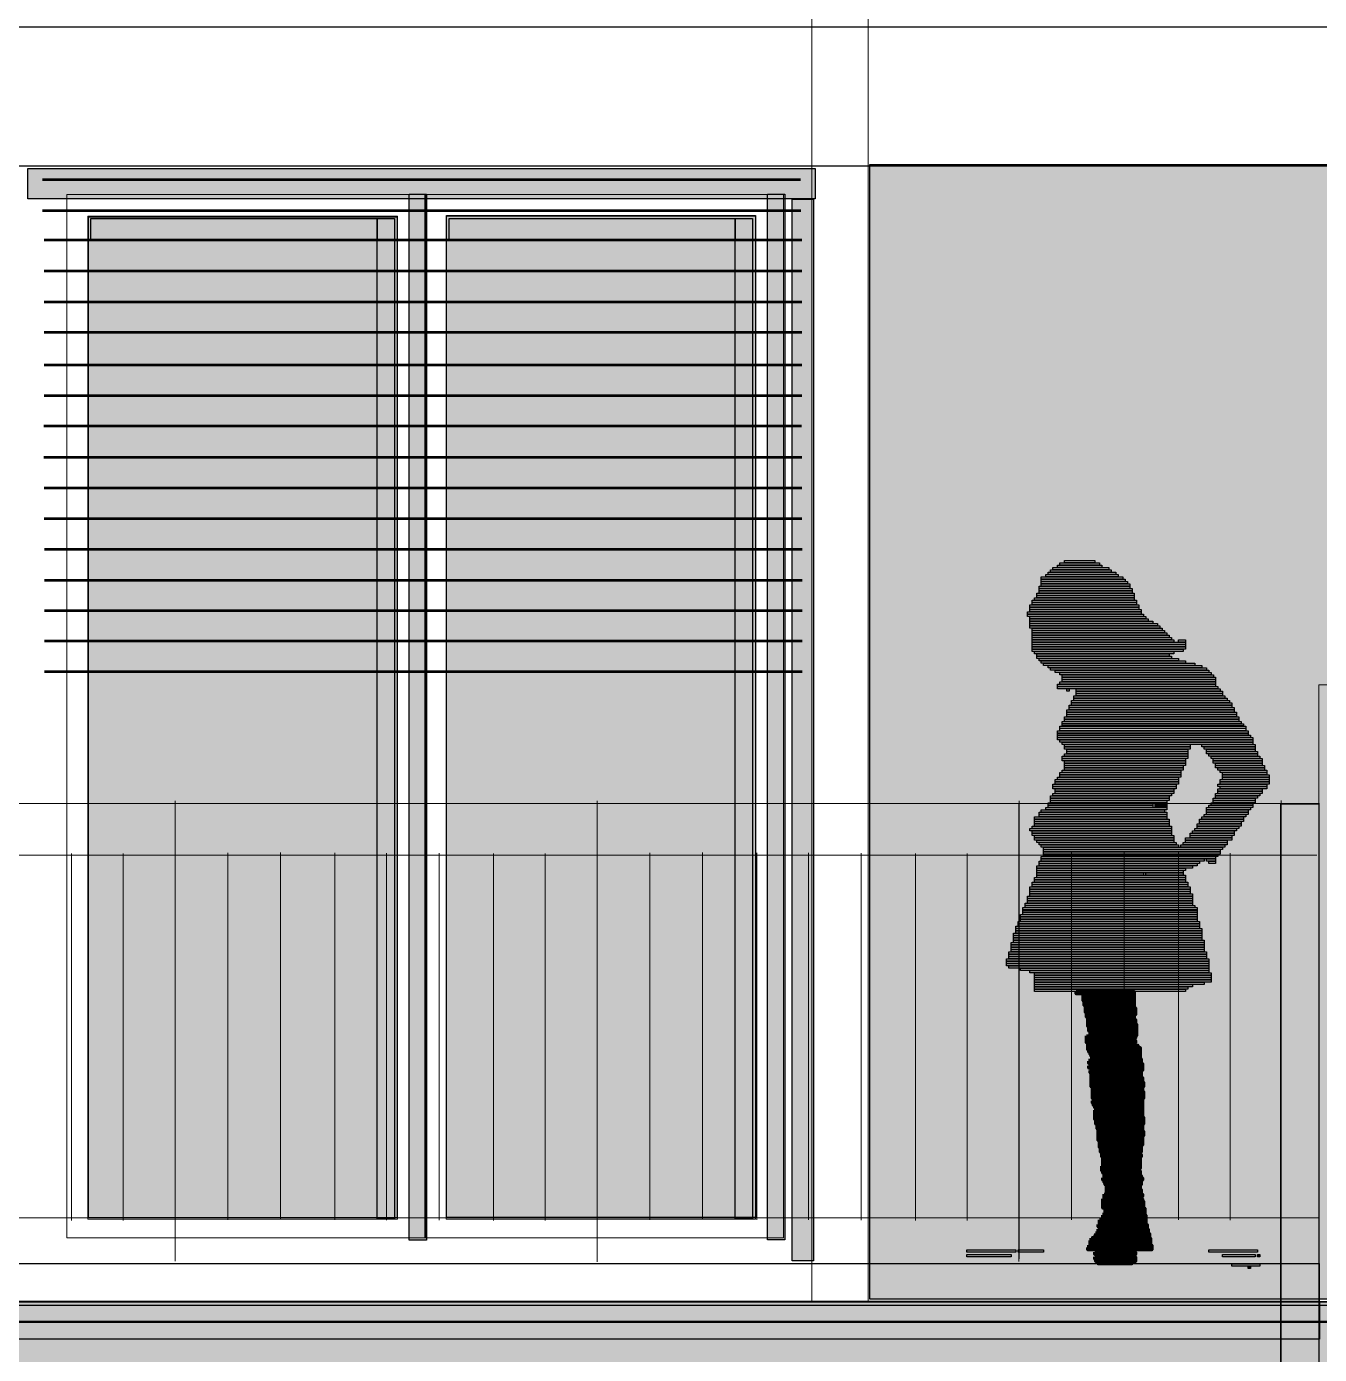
# Model space of a CAD drawing. Header units: millimetres. Extents: x 2976 to 41668, y 1850 to 28527.
# Drawn here: x 15835 to 18940, y 17827 to 21016 of the extents above; entities that cross this region are included whole.
import ezdxf

# ---------------------------------------------------------------- set-up
doc = ezdxf.new("R2010")
doc.units = ezdxf.units.MM
doc.header["$LTSCALE"] = 50
for name, color, linetype in [('00_Wand_Bestand', 7, 'Continuous'), ('01_Daemmung_neu', 9, 'Continuous'), ('02_Grundstuecksgrenze', 8, 'Continuous'), ('05_Linien_stark', 7, 'Continuous'), ('06_Linien_fein', 3, 'Continuous'), ('07_Bemassung', 6, 'Continuous')]:
    doc.layers.add(name, color=color, linetype=linetype)

msp = doc.modelspace()

# ---------------------------------------------------------------- hatches: boundary and pattern name
at = {"layer": '00_Wand_Bestand'}
for points in [[(18294.8, 19711.1), (18439.9, 19711.1), (18439.9, 19705.5), (18294.8, 19705.5)], [(18300.3, 19716.7), (18434.3, 19716.7), (18434.3, 19711.1), (18300.3, 19711.1)], [(18311.5, 19722.3), (18417.6, 19722.3), (18417.6, 19716.7), (18311.5, 19716.7)], [(18317.1, 19727.9), (18412, 19727.9), (18412, 19722.3), (18317.1, 19722.3)], [(18328.3, 19733.5), (18400.8, 19733.5), (18400.8, 19727.9), (18328.3, 19727.9)], [(18272.4, 19694.3), (18467.8, 19694.3), (18467.8, 19688.7), (18272.4, 19688.7)], [(18272.4, 19688.7), (18473.4, 19688.7), (18473.4, 19683.1), (18272.4, 19683.1)], [(18272.4, 19683.1), (18479, 19683.1), (18479, 19677.6), (18272.4, 19677.6)], [(18272.4, 19677.5), (18484.6, 19677.5), (18484.6, 19671.9), (18272.4, 19671.9)], [(18283.6, 19699.9), (18456.7, 19699.9), (18456.7, 19694.3), (18283.6, 19694.3)], [(18289.2, 19705.5), (18451.1, 19705.5), (18451.1, 19699.9), (18289.2, 19699.9)], [(18255.7, 19644), (18495.7, 19644), (18495.7, 19638.4), (18255.7, 19638.4)], [(18261.3, 19655.2), (18495.7, 19655.2), (18495.7, 19649.6), (18261.3, 19649.6)], [(18261.3, 19649.6), (18495.7, 19649.6), (18495.7, 19644), (18261.3, 19644)], [(18266.9, 19672), (18484.6, 19672), (18484.6, 19666.4), (18266.9, 19666.4)], [(18266.9, 19666.4), (18490.2, 19666.4), (18490.2, 19660.8), (18266.9, 19660.8)], [(18266.9, 19660.8), (18490.2, 19660.8), (18490.2, 19655.2), (18266.9, 19655.2)], [(18244.5, 19627.2), (18506.9, 19627.2), (18506.9, 19621.6), (18244.5, 19621.6)], [(18244.5, 19621.6), (18506.9, 19621.6), (18506.9, 19616), (18244.5, 19616)], [(18244.5, 19616), (18512.5, 19616), (18512.5, 19610.4), (18244.5, 19610.4)], [(18250.1, 19638.4), (18501.3, 19638.4), (18501.3, 19632.8), (18250.1, 19632.8)], [(18250.1, 19632.8), (18501.3, 19632.8), (18501.3, 19627.2), (18250.1, 19627.2)], [(18238.9, 19610.4), (18512.5, 19610.4), (18512.5, 19604.8), (18238.9, 19604.8)], [(18238.9, 19604.8), (18518.1, 19604.8), (18518.1, 19599.2), (18238.9, 19599.2)], [(18244.5, 19599.3), (18523.6, 19599.3), (18523.6, 19593.7), (18244.5, 19593.7)], [(18244.5, 19593.7), (18529.2, 19593.7), (18529.2, 19588.1), (18244.5, 19588.1)], [(18244.5, 19588.1), (18540.4, 19588.1), (18540.4, 19582.5), (18244.5, 19582.5)], [(18244.5, 19582.5), (18551.5, 19582.5), (18551.5, 19576.9), (18244.5, 19576.9)], [(18244.5, 19576.9), (18557.1, 19576.9), (18557.1, 19571.3), (18244.5, 19571.3)], [(18250.1, 19571.3), (18562.7, 19571.3), (18562.7, 19565.7), (18250.1, 19565.7)], [(18250.1, 19565.7), (18568.3, 19565.7), (18568.3, 19560.1), (18250.1, 19560.1)], [(18250.1, 19560.1), (18573.9, 19560.1), (18573.9, 19554.5), (18250.1, 19554.5)], [(18250.1, 19554.5), (18579.5, 19554.5), (18579.5, 19548.9), (18250.1, 19548.9)], [(18250.1, 19548.9), (18585.1, 19548.9), (18585.1, 19543.4), (18250.1, 19543.4)], [(18250.1, 19537.8), (18618.6, 19537.8), (18618.6, 19532.2), (18250.1, 19532.2)], [(18250.1, 19532.2), (18618.6, 19532.2), (18618.6, 19526.5), (18250.1, 19526.5)], [(18250.1, 19526.5), (18618.6, 19526.5), (18618.6, 19521), (18250.1, 19521)], [(18250.1, 19521), (18613, 19521), (18613, 19515.4), (18250.1, 19515.4)], [(18255.7, 19515.4), (18590.6, 19515.4), (18590.6, 19509.8), (18255.7, 19509.8)], [(18261.3, 19509.8), (18579.5, 19509.8), (18579.5, 19504.2), (18261.3, 19504.2)], [(18261.3, 19504.2), (18585, 19504.2), (18585, 19498.6), (18261.3, 19498.6)], [(18266.9, 19498.6), (18601.8, 19498.6), (18601.8, 19493), (18266.9, 19493)], [(18272.4, 19493), (18618.5, 19493), (18618.5, 19487.4), (18272.4, 19487.4)], [(18278, 19487.4), (18640.9, 19487.4), (18640.9, 19481.8), (18278, 19481.8)], [(18289.2, 19481.8), (18657.6, 19481.8), (18657.6, 19476.2), (18289.2, 19476.2)], [(18294.8, 19476.2), (18668.8, 19476.2), (18668.8, 19470.7), (18294.8, 19470.7)], [(18306, 19470.6), (18674.4, 19470.6), (18674.4, 19465), (18306, 19465)], [(18317.1, 19465.1), (18680, 19465.1), (18680, 19459.5), (18317.1, 19459.5)], [(18322.7, 19459.4), (18685.6, 19459.4), (18685.6, 19453.9), (18322.7, 19453.9)], [(18322.7, 19453.9), (18691.1, 19453.9), (18691.1, 19448.3), (18322.7, 19448.3)], [(18311.5, 19437.1), (18691.1, 19437.1), (18691.1, 19431.5), (18311.5, 19431.5)], [(18311.5, 19431.5), (18696.7, 19431.5), (18696.7, 19425.9), (18311.5, 19425.9)], [(18317.1, 19442.7), (18691.1, 19442.7), (18691.1, 19437.1), (18317.1, 19437.1)], [(18322.7, 19448.3), (18691.1, 19448.3), (18691.1, 19442.7), (18322.7, 19442.7)], [(18356.2, 19420.3), (18707.9, 19420.3), (18707.9, 19414.7), (18356.2, 19414.7)], [(18345, 19397.9), (18724.6, 19397.9), (18724.6, 19392.3), (18345, 19392.3)], [(18345, 19392.3), (18730.2, 19392.3), (18730.2, 19386.8), (18345, 19386.8)], [(18350.6, 19409.1), (18713.5, 19409.1), (18713.5, 19403.5), (18350.6, 19403.5)], [(18350.6, 19403.5), (18719.1, 19403.5), (18719.1, 19397.9), (18350.6, 19397.9)], [(18356.2, 19414.7), (18707.9, 19414.7), (18707.9, 19409.1), (18356.2, 19409.1)], [(18328.3, 19358.8), (18747, 19358.8), (18747, 19353.2), (18328.3, 19353.2)], [(18333.9, 19375.6), (18735.8, 19375.6), (18735.8, 19370), (18333.9, 19370)], [(18333.9, 19370), (18741.4, 19370), (18741.4, 19364.4), (18333.9, 19364.4)], [(18333.9, 19364.4), (18741.4, 19364.4), (18741.4, 19358.8), (18333.9, 19358.8)], [(18339.4, 19386.8), (18730.2, 19386.8), (18730.2, 19381.2), (18339.4, 19381.2)], [(18339.4, 19381.2), (18735.8, 19381.2), (18735.8, 19375.6), (18339.4, 19375.6)], [(18311.5, 19325.2), (18769.3, 19325.2), (18769.3, 19319.6), (18311.5, 19319.6)], [(18317.1, 19336.4), (18763.7, 19336.4), (18763.7, 19330.8), (18317.1, 19330.8)], [(18317.1, 19330.9), (18763.7, 19330.9), (18763.7, 19325.2), (18317.1, 19325.2)], [(18322.7, 19347.6), (18752.6, 19347.6), (18752.6, 19342), (18322.7, 19342)], [(18322.7, 19342), (18758.1, 19342), (18758.1, 19336.5), (18322.7, 19336.5)], [(18328.3, 19353.2), (18747, 19353.2), (18747, 19347.6), (18328.3, 19347.6)], [(18311.5, 19319.6), (18769.3, 19319.6), (18769.3, 19314.1), (18311.5, 19314.1)], [(18311.5, 19314.1), (18774.9, 19314.1), (18774.9, 19308.5), (18311.5, 19308.5)], [(18311.5, 19308.5), (18780.5, 19308.5), (18780.5, 19302.9), (18311.5, 19302.9)], [(18317.1, 19302.9), (18780.4, 19302.9), (18780.4, 19297.3), (18317.1, 19297.3)], [(18322.7, 19297.3), (18780.5, 19297.3), (18780.5, 19291.7), (18322.7, 19291.7)], [(18289.2, 19151.9), (18540.4, 19151.9), (18540.4, 19146.3), (18289.2, 19146.3)], [(18289.2, 19146.3), (18540.4, 19146.3), (18540.4, 19140.7), (18289.2, 19140.7)], [(18546, 19151.9), (18573.9, 19151.9), (18573.9, 19146.3), (18546, 19146.3)], [(18546, 19146.3), (18573.9, 19146.3), (18573.9, 19140.7), (18546, 19140.7)], [(18674.4, 19146.3), (18780.5, 19146.3), (18780.5, 19140.7), (18674.4, 19140.7)], [(18680, 19151.9), (18780.5, 19151.9), (18780.5, 19146.3), (18680, 19146.3)], [(18278, 19045.7), (18707.9, 19045.7), (18707.9, 19040.1), (18278, 19040.1)], [(18278, 19040), (18702.3, 19040), (18702.3, 19034.4), (18278, 19034.4)], [(18266.9, 19006.5), (18646.5, 19006.5), (18646.5, 19000.9), (18266.9, 19000.9)], [(18272.4, 19023.3), (18691.1, 19023.3), (18691.1, 19017.7), (18272.4, 19017.7)], [(18278, 19034.5), (18702.3, 19034.5), (18702.3, 19028.9), (18278, 19028.9)], [(18278, 19028.8), (18696.7, 19028.8), (18696.7, 19023.3), (18278, 19023.3)], [(18261.3, 19000.9), (18635.3, 19000.9), (18635.3, 18995.3), (18261.3, 18995.3)], [(18261.3, 18995.3), (18618.5, 18995.3), (18618.5, 18989.7), (18261.3, 18989.7)], [(18261.3, 18989.7), (18613, 18989.7), (18613, 18984.1), (18261.3, 18984.1)], [(18261.3, 18978.5), (18618.5, 18978.5), (18618.5, 18973), (18261.3, 18973)], [(18244.5, 18950.6), (18629.7, 18950.6), (18629.7, 18945), (18244.5, 18945)], [(18244.5, 18945), (18629.7, 18945), (18629.7, 18939.4), (18244.5, 18939.4)], [(18250.1, 18961.7), (18624.1, 18961.7), (18624.1, 18956.2), (18250.1, 18956.2)], [(18250.1, 18956.1), (18624.1, 18956.1), (18624.1, 18950.6), (18250.1, 18950.6)], [(18255.7, 18973), (18618.5, 18973), (18618.5, 18967.4), (18255.7, 18967.4)], [(18255.7, 18967.4), (18618.5, 18967.4), (18618.5, 18961.7), (18255.7, 18961.7)], [(18233.4, 18911.4), (18635.3, 18911.4), (18635.3, 18905.8), (18233.4, 18905.8)], [(18238.9, 18928.2), (18635.3, 18928.2), (18635.3, 18922.6), (18238.9, 18922.6)], [(18238.9, 18922.6), (18635.3, 18922.6), (18635.3, 18917), (18238.9, 18917)], [(18238.9, 18917), (18635.3, 18917), (18635.3, 18911.4), (18238.9, 18911.4)], [(18244.5, 18939.4), (18629.7, 18939.4), (18629.7, 18933.8), (18244.5, 18933.8)], [(18244.5, 18933.8), (18635.3, 18933.8), (18635.3, 18928.2), (18244.5, 18928.2)], [(18222.2, 18883.5), (18646.5, 18883.5), (18646.5, 18877.9), (18222.2, 18877.9)], [(18222.2, 18877.9), (18646.5, 18877.9), (18646.5, 18872.3), (18222.2, 18872.3)], [(18227.8, 18900.3), (18646.5, 18900.3), (18646.5, 18894.7), (18227.8, 18894.7)], [(18227.8, 18894.6), (18646.5, 18894.6), (18646.5, 18889.1), (18227.8, 18889.1)], [(18227.8, 18889.1), (18646.5, 18889.1), (18646.5, 18883.5), (18227.8, 18883.5)], [(18233.4, 18905.8), (18640.9, 18905.8), (18640.9, 18900.2), (18233.4, 18900.2)], [(18211, 18855.5), (18652.1, 18855.5), (18652.1, 18849.9), (18211, 18849.9)], [(18211, 18849.9), (18657.6, 18849.9), (18657.6, 18844.3), (18211, 18844.3)], [(18216.6, 18866.7), (18652.1, 18866.7), (18652.1, 18861.1), (18216.6, 18861.1)], [(18216.6, 18861.1), (18652.1, 18861.1), (18652.1, 18855.5), (18216.6, 18855.5)], [(18222.2, 18872.3), (18646.5, 18872.3), (18646.5, 18866.7), (18222.2, 18866.7)], [(18199.9, 18816.4), (18663.2, 18816.4), (18663.2, 18810.8), (18199.9, 18810.8)], [(18205.4, 18838.7), (18657.6, 18838.7), (18657.6, 18833.1), (18205.4, 18833.1)], [(18205.4, 18833.1), (18657.6, 18833.1), (18657.6, 18827.5), (18205.4, 18827.5)], [(18205.4, 18827.6), (18657.6, 18827.6), (18657.6, 18822), (18205.4, 18822)], [(18205.4, 18821.9), (18663.2, 18821.9), (18663.2, 18816.4), (18205.4, 18816.4)], [(18211, 18844.3), (18657.6, 18844.3), (18657.6, 18838.7), (18211, 18838.7)], [(18194.3, 18794), (18668.8, 18794), (18668.8, 18788.4), (18194.3, 18788.4)], [(18194.3, 18788.4), (18668.8, 18788.4), (18668.8, 18782.8), (18194.3, 18782.8)], [(18194.3, 18782.8), (18668.8, 18782.8), (18668.8, 18777.2), (18194.3, 18777.2)], [(18199.9, 18810.8), (18663.2, 18810.8), (18663.2, 18805.2), (18199.9, 18805.2)], [(18199.9, 18805.2), (18663.2, 18805.2), (18663.2, 18799.6), (18199.9, 18799.6)], [(18199.9, 18799.6), (18663.2, 18799.6), (18663.2, 18794), (18199.9, 18794)], [(18188.7, 18777.2), (18674.4, 18777.2), (18674.4, 18771.6), (18188.7, 18771.6)], [(18188.7, 18771.6), (18674.4, 18771.6), (18674.4, 18766), (18188.7, 18766)], [(18188.7, 18766.1), (18674.4, 18766.1), (18674.4, 18760.4), (18188.7, 18760.4)], [(18194.3, 18760.4), (18674.4, 18760.4), (18674.4, 18754.8), (18194.3, 18754.8)], [(18222.2, 18754.8), (18674.4, 18754.8), (18674.4, 18749.3), (18222.2, 18749.3)], [(18244.5, 18749.3), (18674.4, 18749.3), (18674.4, 18743.7), (18244.5, 18743.7)], [(18255.7, 18743.7), (18680, 18743.7), (18680, 18738.1), (18255.7, 18738.1)], [(18255.7, 18738.1), (18680, 18738.1), (18680, 18732.5), (18255.7, 18732.5)], [(18255.7, 18732.5), (18680, 18732.5), (18680, 18726.9), (18255.7, 18726.9)], [(18255.7, 18726.9), (18680, 18726.9), (18680, 18721.3), (18255.7, 18721.3)], [(18255.7, 18721.3), (18663.2, 18721.3), (18663.2, 18715.7), (18255.7, 18715.7)], [(18255.7, 18715.7), (18635.3, 18715.7), (18635.3, 18710.1), (18255.7, 18710.1)], [(18255.7, 18710.1), (18624.1, 18710.1), (18624.1, 18704.5), (18255.7, 18704.5)], [(18255.7, 18704.5), (18618.5, 18704.5), (18618.5, 18698.9), (18255.7, 18698.9)], [(18093.8, 18078.2), (18211, 18078.2), (18211, 18072.6), (18093.8, 18072.6)], [(18093.8, 18067), (18199.9, 18067), (18199.9, 18061.4), (18093.8, 18061.4)], [(18216.6, 18078.2), (18278, 18078.2), (18278, 18072.6), (18216.6, 18072.6)], [(18674.4, 18078.2), (18791.6, 18078.2), (18791.6, 18072.6), (18674.4, 18072.6)], [(18707.9, 18067), (18786, 18067), (18786, 18061.4), (18707.9, 18061.4)], [(18791.6, 18067), (18797.2, 18067), (18797.2, 18061.4), (18791.6, 18061.4)]]:
    msp.add_hatch(color=7, dxfattribs=at).paths.add_polyline_path(points)
at = {"layer": '01_Daemmung_neu'}
msp.add_hatch(color=7, dxfattribs=at).paths.add_polyline_path([(11052, 17953.8), (24528.5, 17953.8), (24528.5, 8596.3), (11052, 8596.3)])
at = {"layer": '02_Grundstuecksgrenze', "transparency": 33554572}
for points in [[(15838, 20675.3), (17728.9, 20675.3), (17728.9, 20602.2), (15838, 20602.2)], [(16754.4, 20613.3), (16796, 20613.3), (16796, 18102.1), (16754.4, 18102.1)], [(17614.6, 20613.8), (17656.2, 20613.8), (17656.2, 18102.5), (17614.6, 18102.5)], [(17673.7, 20601.8), (17725.4, 20601.8), (17725.4, 18052.2), (17673.7, 18052.2)], [(15989.7, 20554.9), (16677.1, 20554.9), (16677.1, 20501.3), (15989.7, 20501.3)], [(16677.1, 20554.9), (16718.7, 20554.9), (16718.7, 18153.6), (16677.1, 18153.6)], [(16849.9, 20555.4), (17537.3, 20555.4), (17537.3, 20501.8), (16849.9, 20501.8)], [(17537.3, 20555.3), (17578.9, 20555.3), (17578.9, 18154), (17537.3, 18154)], [(11054.7, 17945.9), (24525.4, 17945.9), (24525.4, 17903.7), (11054.7, 17903.7)]]:
    msp.add_hatch(color=7, dxfattribs=at).paths.add_polyline_path(points)
at = {"layer": '02_Grundstuecksgrenze'}
msp.add_hatch(color=7, dxfattribs=at).paths.add_polyline_path([(17860.4, 20685.2), (21763.6, 20685.2), (21763.6, 17960), (17860.4, 17960)])
at = {"layer": '02_Grundstuecksgrenze', "transparency": 33554590}
for points in [[(15984, 20558.9), (16725.6, 20558.9), (16725.6, 18155.5), (15984, 18155.5)], [(16843.6, 20562.1), (17586, 20562.1), (17586, 18156.1), (16843.6, 18156.1)]]:
    msp.add_hatch(color=7, dxfattribs=at).paths.add_polyline_path(points)
at = {"layer": '07_Bemassung'}
for points in [[(18730.2, 18044.7), (18797.2, 18044.7), (18797.2, 18039.1), (18730.2, 18039.1)], [(18769.3, 18039.1), (18774.9, 18039.1), (18774.9, 18033.5), (18769.3, 18033.5)]]:
    msp.add_hatch(color=7, dxfattribs=at).paths.add_polyline_path(points)

# ---------------------------------------------------------------- linework, layer by layer
at = {"layer": '00_Wand_Bestand'}
for points in [[(18294.8, 19711.1), (18439.9, 19711.1), (18439.9, 19705.5), (18294.8, 19705.5)], [(18300.3, 19716.7), (18434.3, 19716.7), (18434.3, 19711.1), (18300.3, 19711.1)], [(18311.5, 19722.3), (18417.6, 19722.3), (18417.6, 19716.7), (18311.5, 19716.7)], [(18317.1, 19727.9), (18412, 19727.9), (18412, 19722.3), (18317.1, 19722.3)], [(18328.3, 19733.5), (18400.8, 19733.5), (18400.8, 19727.9), (18328.3, 19727.9)], [(18272.4, 19694.3), (18467.8, 19694.3), (18467.8, 19688.7), (18272.4, 19688.7)], [(18272.4, 19688.7), (18473.4, 19688.7), (18473.4, 19683.1), (18272.4, 19683.1)], [(18272.4, 19683.1), (18479, 19683.1), (18479, 19677.6), (18272.4, 19677.6)], [(18272.4, 19677.5), (18484.6, 19677.5), (18484.6, 19671.9), (18272.4, 19671.9)], [(18283.6, 19699.9), (18456.7, 19699.9), (18456.7, 19694.3), (18283.6, 19694.3)], [(18289.2, 19705.5), (18451.1, 19705.5), (18451.1, 19699.9), (18289.2, 19699.9)], [(18255.7, 19644), (18495.7, 19644), (18495.7, 19638.4), (18255.7, 19638.4)], [(18261.3, 19655.2), (18495.7, 19655.2), (18495.7, 19649.6), (18261.3, 19649.6)], [(18261.3, 19649.6), (18495.7, 19649.6), (18495.7, 19644), (18261.3, 19644)], [(18266.9, 19672), (18484.6, 19672), (18484.6, 19666.4), (18266.9, 19666.4)], [(18266.9, 19666.4), (18490.2, 19666.4), (18490.2, 19660.8), (18266.9, 19660.8)], [(18266.9, 19660.8), (18490.2, 19660.8), (18490.2, 19655.2), (18266.9, 19655.2)], [(18244.5, 19627.2), (18506.9, 19627.2), (18506.9, 19621.6), (18244.5, 19621.6)], [(18244.5, 19621.6), (18506.9, 19621.6), (18506.9, 19616), (18244.5, 19616)], [(18244.5, 19616), (18512.5, 19616), (18512.5, 19610.4), (18244.5, 19610.4)], [(18250.1, 19638.4), (18501.3, 19638.4), (18501.3, 19632.8), (18250.1, 19632.8)], [(18250.1, 19632.8), (18501.3, 19632.8), (18501.3, 19627.2), (18250.1, 19627.2)], [(18238.9, 19610.4), (18512.5, 19610.4), (18512.5, 19604.8), (18238.9, 19604.8)], [(18238.9, 19604.8), (18518.1, 19604.8), (18518.1, 19599.2), (18238.9, 19599.2)], [(18244.5, 19599.3), (18523.6, 19599.3), (18523.6, 19593.7), (18244.5, 19593.7)], [(18244.5, 19593.7), (18529.2, 19593.7), (18529.2, 19588.1), (18244.5, 19588.1)], [(18244.5, 19588.1), (18540.4, 19588.1), (18540.4, 19582.5), (18244.5, 19582.5)], [(18244.5, 19582.5), (18551.5, 19582.5), (18551.5, 19576.9), (18244.5, 19576.9)], [(18244.5, 19576.9), (18557.1, 19576.9), (18557.1, 19571.3), (18244.5, 19571.3)], [(18250.1, 19571.3), (18562.7, 19571.3), (18562.7, 19565.7), (18250.1, 19565.7)], [(18250.1, 19565.7), (18568.3, 19565.7), (18568.3, 19560.1), (18250.1, 19560.1)], [(18250.1, 19560.1), (18573.9, 19560.1), (18573.9, 19554.5), (18250.1, 19554.5)], [(18250.1, 19554.5), (18579.5, 19554.5), (18579.5, 19548.9), (18250.1, 19548.9)], [(18250.1, 19548.9), (18585.1, 19548.9), (18585.1, 19543.4), (18250.1, 19543.4)], [(18250.1, 19537.8), (18618.6, 19537.8), (18618.6, 19532.2), (18250.1, 19532.2)], [(18250.1, 19532.2), (18618.6, 19532.2), (18618.6, 19526.5), (18250.1, 19526.5)], [(18250.1, 19526.5), (18618.6, 19526.5), (18618.6, 19521), (18250.1, 19521)], [(18250.1, 19521), (18613, 19521), (18613, 19515.4), (18250.1, 19515.4)], [(18255.7, 19515.4), (18590.6, 19515.4), (18590.6, 19509.8), (18255.7, 19509.8)], [(18261.3, 19509.8), (18579.5, 19509.8), (18579.5, 19504.2), (18261.3, 19504.2)], [(18261.3, 19504.2), (18585, 19504.2), (18585, 19498.6), (18261.3, 19498.6)], [(18266.9, 19498.6), (18601.8, 19498.6), (18601.8, 19493), (18266.9, 19493)], [(18272.4, 19493), (18618.5, 19493), (18618.5, 19487.4), (18272.4, 19487.4)], [(18278, 19487.4), (18640.9, 19487.4), (18640.9, 19481.8), (18278, 19481.8)], [(18289.2, 19481.8), (18657.6, 19481.8), (18657.6, 19476.2), (18289.2, 19476.2)], [(18294.8, 19476.2), (18668.8, 19476.2), (18668.8, 19470.7), (18294.8, 19470.7)], [(18306, 19470.6), (18674.4, 19470.6), (18674.4, 19465), (18306, 19465)], [(18317.1, 19465.1), (18680, 19465.1), (18680, 19459.5), (18317.1, 19459.5)], [(18322.7, 19459.4), (18685.6, 19459.4), (18685.6, 19453.9), (18322.7, 19453.9)], [(18322.7, 19453.9), (18691.1, 19453.9), (18691.1, 19448.3), (18322.7, 19448.3)], [(18311.5, 19437.1), (18691.1, 19437.1), (18691.1, 19431.5), (18311.5, 19431.5)], [(18311.5, 19431.5), (18696.7, 19431.5), (18696.7, 19425.9), (18311.5, 19425.9)], [(18317.1, 19442.7), (18691.1, 19442.7), (18691.1, 19437.1), (18317.1, 19437.1)], [(18322.7, 19448.3), (18691.1, 19448.3), (18691.1, 19442.7), (18322.7, 19442.7)], [(18356.2, 19420.3), (18707.9, 19420.3), (18707.9, 19414.7), (18356.2, 19414.7)], [(18345, 19397.9), (18724.6, 19397.9), (18724.6, 19392.3), (18345, 19392.3)], [(18345, 19392.3), (18730.2, 19392.3), (18730.2, 19386.8), (18345, 19386.8)], [(18350.6, 19409.1), (18713.5, 19409.1), (18713.5, 19403.5), (18350.6, 19403.5)], [(18350.6, 19403.5), (18719.1, 19403.5), (18719.1, 19397.9), (18350.6, 19397.9)], [(18356.2, 19414.7), (18707.9, 19414.7), (18707.9, 19409.1), (18356.2, 19409.1)], [(18328.3, 19358.8), (18747, 19358.8), (18747, 19353.2), (18328.3, 19353.2)], [(18333.9, 19375.6), (18735.8, 19375.6), (18735.8, 19370), (18333.9, 19370)], [(18333.9, 19370), (18741.4, 19370), (18741.4, 19364.4), (18333.9, 19364.4)], [(18333.9, 19364.4), (18741.4, 19364.4), (18741.4, 19358.8), (18333.9, 19358.8)], [(18339.4, 19386.8), (18730.2, 19386.8), (18730.2, 19381.2), (18339.4, 19381.2)], [(18339.4, 19381.2), (18735.8, 19381.2), (18735.8, 19375.6), (18339.4, 19375.6)], [(18311.5, 19325.2), (18769.3, 19325.2), (18769.3, 19319.6), (18311.5, 19319.6)], [(18317.1, 19336.4), (18763.7, 19336.4), (18763.7, 19330.8), (18317.1, 19330.8)], [(18317.1, 19330.9), (18763.7, 19330.9), (18763.7, 19325.2), (18317.1, 19325.2)], [(18322.7, 19347.6), (18752.6, 19347.6), (18752.6, 19342), (18322.7, 19342)], [(18322.7, 19342), (18758.1, 19342), (18758.1, 19336.5), (18322.7, 19336.5)], [(18328.3, 19353.2), (18747, 19353.2), (18747, 19347.6), (18328.3, 19347.6)], [(18311.5, 19319.6), (18769.3, 19319.6), (18769.3, 19314.1), (18311.5, 19314.1)], [(18311.5, 19314.1), (18774.9, 19314.1), (18774.9, 19308.5), (18311.5, 19308.5)], [(18311.5, 19308.5), (18780.5, 19308.5), (18780.5, 19302.9), (18311.5, 19302.9)], [(18317.1, 19302.9), (18780.4, 19302.9), (18780.4, 19297.3), (18317.1, 19297.3)], [(18322.7, 19297.3), (18780.5, 19297.3), (18780.5, 19291.7), (18322.7, 19291.7)], [(18289.2, 19151.9), (18540.4, 19151.9), (18540.4, 19146.3), (18289.2, 19146.3)], [(18289.2, 19146.3), (18540.4, 19146.3), (18540.4, 19140.7), (18289.2, 19140.7)], [(18546, 19151.9), (18573.9, 19151.9), (18573.9, 19146.3), (18546, 19146.3)], [(18546, 19146.3), (18573.9, 19146.3), (18573.9, 19140.7), (18546, 19140.7)], [(18674.4, 19146.3), (18780.5, 19146.3), (18780.5, 19140.7), (18674.4, 19140.7)], [(18680, 19151.9), (18780.5, 19151.9), (18780.5, 19146.3), (18680, 19146.3)], [(18278, 19045.7), (18707.9, 19045.7), (18707.9, 19040.1), (18278, 19040.1)], [(18278, 19040), (18702.3, 19040), (18702.3, 19034.4), (18278, 19034.4)], [(18266.9, 19006.5), (18646.5, 19006.5), (18646.5, 19000.9), (18266.9, 19000.9)], [(18272.4, 19023.3), (18691.1, 19023.3), (18691.1, 19017.7), (18272.4, 19017.7)], [(18278, 19034.5), (18702.3, 19034.5), (18702.3, 19028.9), (18278, 19028.9)], [(18278, 19028.8), (18696.7, 19028.8), (18696.7, 19023.3), (18278, 19023.3)], [(18261.3, 19000.9), (18635.3, 19000.9), (18635.3, 18995.3), (18261.3, 18995.3)], [(18261.3, 18995.3), (18618.5, 18995.3), (18618.5, 18989.7), (18261.3, 18989.7)], [(18261.3, 18989.7), (18613, 18989.7), (18613, 18984.1), (18261.3, 18984.1)], [(18261.3, 18978.5), (18618.5, 18978.5), (18618.5, 18973), (18261.3, 18973)], [(18244.5, 18950.6), (18629.7, 18950.6), (18629.7, 18945), (18244.5, 18945)], [(18244.5, 18945), (18629.7, 18945), (18629.7, 18939.4), (18244.5, 18939.4)], [(18250.1, 18961.7), (18624.1, 18961.7), (18624.1, 18956.2), (18250.1, 18956.2)], [(18250.1, 18956.1), (18624.1, 18956.1), (18624.1, 18950.6), (18250.1, 18950.6)], [(18255.7, 18973), (18618.5, 18973), (18618.5, 18967.4), (18255.7, 18967.4)], [(18255.7, 18967.4), (18618.5, 18967.4), (18618.5, 18961.7), (18255.7, 18961.7)], [(18233.4, 18911.4), (18635.3, 18911.4), (18635.3, 18905.8), (18233.4, 18905.8)], [(18238.9, 18928.2), (18635.3, 18928.2), (18635.3, 18922.6), (18238.9, 18922.6)], [(18238.9, 18922.6), (18635.3, 18922.6), (18635.3, 18917), (18238.9, 18917)], [(18238.9, 18917), (18635.3, 18917), (18635.3, 18911.4), (18238.9, 18911.4)], [(18244.5, 18939.4), (18629.7, 18939.4), (18629.7, 18933.8), (18244.5, 18933.8)], [(18244.5, 18933.8), (18635.3, 18933.8), (18635.3, 18928.2), (18244.5, 18928.2)], [(18222.2, 18883.5), (18646.5, 18883.5), (18646.5, 18877.9), (18222.2, 18877.9)], [(18222.2, 18877.9), (18646.5, 18877.9), (18646.5, 18872.3), (18222.2, 18872.3)], [(18227.8, 18900.3), (18646.5, 18900.3), (18646.5, 18894.7), (18227.8, 18894.7)], [(18227.8, 18894.6), (18646.5, 18894.6), (18646.5, 18889.1), (18227.8, 18889.1)], [(18227.8, 18889.1), (18646.5, 18889.1), (18646.5, 18883.5), (18227.8, 18883.5)], [(18233.4, 18905.8), (18640.9, 18905.8), (18640.9, 18900.2), (18233.4, 18900.2)], [(18211, 18855.5), (18652.1, 18855.5), (18652.1, 18849.9), (18211, 18849.9)], [(18211, 18849.9), (18657.6, 18849.9), (18657.6, 18844.3), (18211, 18844.3)], [(18216.6, 18866.7), (18652.1, 18866.7), (18652.1, 18861.1), (18216.6, 18861.1)], [(18216.6, 18861.1), (18652.1, 18861.1), (18652.1, 18855.5), (18216.6, 18855.5)], [(18222.2, 18872.3), (18646.5, 18872.3), (18646.5, 18866.7), (18222.2, 18866.7)], [(18199.9, 18816.4), (18663.2, 18816.4), (18663.2, 18810.8), (18199.9, 18810.8)], [(18205.4, 18838.7), (18657.6, 18838.7), (18657.6, 18833.1), (18205.4, 18833.1)], [(18205.4, 18833.1), (18657.6, 18833.1), (18657.6, 18827.5), (18205.4, 18827.5)], [(18205.4, 18827.6), (18657.6, 18827.6), (18657.6, 18822), (18205.4, 18822)], [(18205.4, 18821.9), (18663.2, 18821.9), (18663.2, 18816.4), (18205.4, 18816.4)], [(18211, 18844.3), (18657.6, 18844.3), (18657.6, 18838.7), (18211, 18838.7)], [(18194.3, 18794), (18668.8, 18794), (18668.8, 18788.4), (18194.3, 18788.4)], [(18194.3, 18788.4), (18668.8, 18788.4), (18668.8, 18782.8), (18194.3, 18782.8)], [(18194.3, 18782.8), (18668.8, 18782.8), (18668.8, 18777.2), (18194.3, 18777.2)], [(18199.9, 18810.8), (18663.2, 18810.8), (18663.2, 18805.2), (18199.9, 18805.2)], [(18199.9, 18805.2), (18663.2, 18805.2), (18663.2, 18799.6), (18199.9, 18799.6)], [(18199.9, 18799.6), (18663.2, 18799.6), (18663.2, 18794), (18199.9, 18794)], [(18188.7, 18777.2), (18674.4, 18777.2), (18674.4, 18771.6), (18188.7, 18771.6)], [(18188.7, 18771.6), (18674.4, 18771.6), (18674.4, 18766), (18188.7, 18766)], [(18188.7, 18766.1), (18674.4, 18766.1), (18674.4, 18760.4), (18188.7, 18760.4)], [(18194.3, 18760.4), (18674.4, 18760.4), (18674.4, 18754.8), (18194.3, 18754.8)], [(18222.2, 18754.8), (18674.4, 18754.8), (18674.4, 18749.3), (18222.2, 18749.3)], [(18244.5, 18749.3), (18674.4, 18749.3), (18674.4, 18743.7), (18244.5, 18743.7)], [(18255.7, 18743.7), (18680, 18743.7), (18680, 18738.1), (18255.7, 18738.1)], [(18255.7, 18738.1), (18680, 18738.1), (18680, 18732.5), (18255.7, 18732.5)], [(18255.7, 18732.5), (18680, 18732.5), (18680, 18726.9), (18255.7, 18726.9)], [(18255.7, 18726.9), (18680, 18726.9), (18680, 18721.3), (18255.7, 18721.3)], [(18255.7, 18721.3), (18663.2, 18721.3), (18663.2, 18715.7), (18255.7, 18715.7)], [(18255.7, 18715.7), (18635.3, 18715.7), (18635.3, 18710.1), (18255.7, 18710.1)], [(18255.7, 18710.1), (18624.1, 18710.1), (18624.1, 18704.5), (18255.7, 18704.5)], [(18255.7, 18704.5), (18618.5, 18704.5), (18618.5, 18698.9), (18255.7, 18698.9)], [(18093.8, 18078.2), (18211, 18078.2), (18211, 18072.6), (18093.8, 18072.6)], [(18093.8, 18067), (18199.9, 18067), (18199.9, 18061.4), (18093.8, 18061.4)], [(18216.6, 18078.2), (18278, 18078.2), (18278, 18072.6), (18216.6, 18072.6)], [(18674.4, 18078.2), (18791.6, 18078.2), (18791.6, 18072.6), (18674.4, 18072.6)], [(18707.9, 18067), (18786, 18067), (18786, 18061.4), (18707.9, 18061.4)], [(18791.6, 18067), (18797.2, 18067), (18797.2, 18061.4), (18791.6, 18061.4)]]:
    msp.add_lwpolyline(points, close=True, dxfattribs=at)
at = {"layer": '01_Daemmung_neu'}
msp.add_lwpolyline([(11052, 17953.8), (24528.5, 17953.8), (24528.5, 8596.3), (11052, 8596.3)], close=True, dxfattribs=at)
at = {"layer": '02_Grundstuecksgrenze'}
for points in [[(15838, 20675.3), (17728.9, 20675.3), (17728.9, 20602.2), (15838, 20602.2)], [(17860.4, 20685.2), (21763.6, 20685.2), (21763.6, 17960), (17860.4, 17960)], [(16754.4, 20613.3), (16796, 20613.3), (16796, 18102.1), (16754.4, 18102.1)], [(17614.6, 20613.8), (17656.2, 20613.8), (17656.2, 18102.5), (17614.6, 18102.5)], [(17673.7, 20601.8), (17725.4, 20601.8), (17725.4, 18052.2), (17673.7, 18052.2)], [(15984, 20558.9), (16725.6, 20558.9), (16725.6, 18155.5), (15984, 18155.5)], [(15989.7, 20554.9), (16677.1, 20554.9), (16677.1, 20501.3), (15989.7, 20501.3)], [(16677.1, 20554.9), (16718.7, 20554.9), (16718.7, 18153.6), (16677.1, 18153.6)], [(16843.6, 20562.1), (17586, 20562.1), (17586, 18156.1), (16843.6, 18156.1)], [(16849.9, 20555.4), (17537.3, 20555.4), (17537.3, 20501.8), (16849.9, 20501.8)], [(17537.3, 20555.3), (17578.9, 20555.3), (17578.9, 18154), (17537.3, 18154)], [(11054.7, 17945.9), (24525.4, 17945.9), (24525.4, 17903.7), (11054.7, 17903.7)]]:
    msp.add_lwpolyline(points, close=True, dxfattribs=at)
at = {"layer": '05_Linien_stark', "lineweight": 53}
for p, q in [((17694.3, 20647.7), (15873.5, 20647.7)), ((17695.1, 20573.9), (15873.4, 20573.9)), ((17697.4, 20502.9), (15877.4, 20502.9)), ((17697.5, 20428.4), (15877.5, 20428.4)), ((17697.5, 20354.6), (15877.5, 20354.6)), ((17697.4, 20281.7), (15877.4, 20281.7)), ((17697.5, 20203.1), (15877.4, 20203.1)), ((17697.4, 20129.3), (15877.4, 20129.3)), ((17696.8, 20056.3), (15877.1, 20056.3)), ((17696.9, 19981.1), (15877.1, 19981.1)), ((17697.2, 19907.2), (15877.6, 19907.2)), ((17697.6, 19834.3), (15877.4, 19834.3)), ((17698.3, 19760), (15878.5, 19760)), ((17698.2, 19686.2), (15878.5, 19686.2)), ((17698.1, 19613.2), (15878.4, 19613.2)), ((17698.2, 19540.3), (15878.5, 19540.3)), ((17698.2, 19466.5), (15878.4, 19466.5))]:
    msp.add_line(p, q, dxfattribs=at)
at = {"layer": '05_Linien_stark', "lineweight": 15}
for p, q in [((11243.8, 19150.2), (18940.3, 19150.2)), ((16192, 19156.6), (16192, 18051.1)), ((17205.4, 19156.8), (17205.4, 18050.1)), ((18218.4, 19150.3), (18218.4, 18050.3)), ((18219.3, 19156.8), (18219.3, 18056.8)), ((11243.5, 19026.2), (18933.9, 19026.2)), ((15942.9, 19030), (15942.9, 18148.7)), ((16067.1, 19029.9), (16067.1, 18148.6)), ((16318.6, 19031.7), (16318.6, 18150.4)), ((16444.9, 19032.6), (16444.9, 18151.3)), ((16575.3, 19031.5), (16575.3, 18150.2)), ((16699.4, 19031.4), (16699.4, 18150.1)), ((16826.2, 19031.1), (16826.2, 18149.8)), ((16956.6, 19030), (16956.6, 18148.7)), ((17080.7, 19029.9), (17080.7, 18148.6)), ((17332.3, 19031.9), (17332.3, 18150.6)), ((17458.6, 19032.8), (17458.6, 18151.5)), ((17588.9, 19031.7), (17588.9, 18150.4)), ((17713.1, 19031.6), (17713.1, 18150.3)), ((17839.9, 19031.3), (17839.9, 18150)), ((17970.3, 19030.2), (17970.3, 18148.9)), ((18094.4, 19030.2), (18094.4, 18148.8)), ((18344.9, 19031.7), (18344.9, 18150.4)), ((18471.3, 19032.6), (18471.3, 18151.3)), ((18601.6, 19031.5), (18601.6, 18150.2)), ((18725.8, 19031.4), (18725.8, 18150.1)), ((11243.7, 18155), (18937.5, 18155))]:
    msp.add_line(p, q, dxfattribs=at)
at = {"layer": '05_Linien_stark', "lineweight": 20}
for points in [[(17721.1, 23461.2), (17856.9, 23461.2), (17856.9, 17954.3), (17721.1, 17954.3)], [(15931.8, 20612.5), (16793.3, 20612.5), (16793.3, 18107), (15931.8, 18107)], [(16792, 20612.9), (17653.5, 20612.9), (17653.5, 18107.5), (16792, 18107.5)], [(15982.5, 20560.6), (16726, 20560.6), (16726, 18152.1), (15982.5, 18152.1)], [(16842.7, 20561), (17586.2, 20561), (17586.2, 18152.5), (16842.7, 18152.5)], [(18938.7, 19435.7), (20828.6, 19435.7), (20828.6, 16803.2), (18938.7, 16803.2)]]:
    msp.add_lwpolyline(points, close=True, dxfattribs=at)
at = {"layer": '05_Linien_stark', "lineweight": 25}
for points in [[(11784.5, 21015.6), (23793.8, 21015.6), (23793.8, 20681.1), (11784.5, 20681.1)], [(18847.4, 19149.7), (18938.8, 19149.7), (18938.8, 8559.6), (18847.4, 8559.6)], [(11251.7, 18046.1), (18940, 18046.1), (18940, 17954.6), (11251.7, 17954.6)], [(11047.1, 17953.6), (24530.6, 17953.6), (24530.6, 17905.6), (11047.1, 17905.6)], [(11048.3, 17954.2), (24531.3, 17954.2), (24531.3, 17906.1), (11048.3, 17906.1)], [(11251.3, 17955.3), (18940.3, 17955.3), (18940.3, 17863.9), (11251.3, 17863.9)]]:
    msp.add_lwpolyline(points, close=True, dxfattribs=at)
at = {"layer": '05_Linien_stark', "lineweight": 211}
for points in [[(18356.2, 18698.9), (18495.7, 18698.9), (18495.7, 18693.3), (18356.2, 18693.3)], [(18372.9, 18693.4), (18495.7, 18693.4), (18495.7, 18687.8), (18372.9, 18687.8)], [(18372.9, 18687.7), (18495.7, 18687.7), (18495.7, 18682.2), (18372.9, 18682.2)], [(18372.9, 18682.2), (18495.7, 18682.2), (18495.7, 18676.5), (18372.9, 18676.5)], [(18375.7, 18676.6), (18495.7, 18676.6), (18495.7, 18671), (18375.7, 18671)], [(18375.7, 18671), (18495.7, 18671), (18495.7, 18665.4), (18375.7, 18665.4)], [(18378.5, 18665.4), (18495.7, 18665.4), (18495.7, 18659.8), (18378.5, 18659.8)], [(18378.5, 18659.8), (18498.5, 18659.8), (18498.5, 18654.2), (18378.5, 18654.2)], [(18378.5, 18654.2), (18498.5, 18654.2), (18498.5, 18648.6), (18378.5, 18648.6)], [(18381.3, 18648.6), (18498.5, 18648.6), (18498.5, 18643), (18381.3, 18643)], [(18381.3, 18643), (18495.7, 18643), (18495.7, 18637.4), (18381.3, 18637.4)], [(18384.1, 18637.4), (18495.7, 18637.4), (18495.7, 18631.8), (18384.1, 18631.8)], [(18384.1, 18631.8), (18498.5, 18631.8), (18498.5, 18626.2), (18384.1, 18626.2)], [(18384.1, 18626.2), (18498.5, 18626.2), (18498.5, 18620.6), (18384.1, 18620.6)], [(18381.3, 18592.7), (18498.5, 18592.7), (18498.5, 18587.1), (18381.3, 18587.1)], [(18384.1, 18620.6), (18501.3, 18620.6), (18501.3, 18615.1), (18384.1, 18615.1)], [(18386.9, 18615), (18501.3, 18615), (18501.3, 18609.5), (18386.9, 18609.5)], [(18386.9, 18609.5), (18501.3, 18609.5), (18501.3, 18603.9), (18386.9, 18603.9)], [(18389.7, 18603.9), (18501.3, 18603.9), (18501.3, 18598.3), (18389.7, 18598.3)], [(18389.7, 18598.2), (18501.3, 18598.2), (18501.3, 18592.7), (18389.7, 18592.7)], [(18381.3, 18587.1), (18495.7, 18587.1), (18495.7, 18581.5), (18381.3, 18581.5)], [(18381.3, 18581.5), (18498.5, 18581.5), (18498.5, 18575.9), (18381.3, 18575.9)], [(18384.1, 18575.9), (18495.7, 18575.9), (18495.7, 18570.3), (18384.1, 18570.3)], [(18384.1, 18570.3), (18504.1, 18570.3), (18504.1, 18564.7), (18384.1, 18564.7)], [(18384.1, 18564.7), (18509.7, 18564.7), (18509.7, 18559.1), (18384.1, 18559.1)], [(18386.9, 18559.1), (18509.7, 18559.1), (18509.7, 18553.5), (18386.9, 18553.5)], [(18386.9, 18531.2), (18512.5, 18531.2), (18512.5, 18525.6), (18386.9, 18525.6)], [(18389.7, 18553.5), (18509.7, 18553.5), (18509.7, 18547.9), (18389.7, 18547.9)], [(18389.7, 18536.8), (18512.5, 18536.8), (18512.5, 18531.2), (18389.7, 18531.2)], [(18392.5, 18547.9), (18509.7, 18547.9), (18509.7, 18542.4), (18392.5, 18542.4)], [(18395.2, 18542.3), (18509.7, 18542.3), (18509.7, 18536.7), (18395.2, 18536.7)], [(18386.9, 18520), (18515.3, 18520), (18515.3, 18514.4), (18386.9, 18514.4)], [(18389.7, 18525.6), (18515.3, 18525.6), (18515.3, 18520), (18389.7, 18520)], [(18389.7, 18508.8), (18512.5, 18508.8), (18512.5, 18503.2), (18389.7, 18503.2)], [(18392.5, 18514.4), (18515.3, 18514.4), (18515.3, 18508.8), (18392.5, 18508.8)], [(18392.5, 18503.2), (18512.5, 18503.2), (18512.5, 18497.6), (18392.5, 18497.6)], [(18392.5, 18497.6), (18512.5, 18497.6), (18512.5, 18492), (18392.5, 18492)], [(18392.5, 18492), (18515.3, 18492), (18515.3, 18486.4), (18392.5, 18486.4)], [(18392.5, 18486.5), (18515.3, 18486.5), (18515.3, 18480.9), (18392.5, 18480.9)], [(18392.5, 18480.8), (18518.1, 18480.8), (18518.1, 18475.2), (18392.5, 18475.2)], [(18392.5, 18475.2), (18518.1, 18475.2), (18518.1, 18469.6), (18392.5, 18469.6)], [(18395.2, 18469.7), (18515.3, 18469.7), (18515.3, 18464.1), (18395.2, 18464.1)], [(18395.2, 18464), (18515.3, 18464), (18515.3, 18458.5), (18395.2, 18458.5)], [(18395.2, 18458.5), (18518.1, 18458.5), (18518.1, 18452.9), (18395.2, 18452.9)], [(18395.2, 18452.9), (18518, 18452.9), (18518, 18447.3), (18395.2, 18447.3)], [(18395.2, 18447.3), (18518, 18447.3), (18518, 18441.7), (18395.2, 18441.7)], [(18395.2, 18436.1), (18515.3, 18436.1), (18515.3, 18430.5), (18395.2, 18430.5)], [(18398, 18441.7), (18515.3, 18441.7), (18515.3, 18436.1), (18398, 18436.1)], [(18398, 18430.5), (18515.3, 18430.5), (18515.3, 18424.9), (18398, 18424.9)], [(18400.8, 18424.9), (18515.3, 18424.9), (18515.3, 18419.3), (18400.8, 18419.3)], [(18400.8, 18413.7), (18515.3, 18413.7), (18515.3, 18408.2), (18400.8, 18408.2)], [(18400.8, 18408.1), (18515.3, 18408.1), (18515.3, 18402.5), (18400.8, 18402.5)], [(18400.8, 18402.6), (18515.3, 18402.6), (18515.3, 18396.9), (18400.8, 18396.9)], [(18403.6, 18419.3), (18515.3, 18419.3), (18515.3, 18413.7), (18403.6, 18413.7)], [(18400.8, 18397), (18518.1, 18397), (18518.1, 18391.4), (18400.8, 18391.4)], [(18403.6, 18391.3), (18518.1, 18391.3), (18518.1, 18385.8), (18403.6, 18385.8)], [(18403.6, 18385.8), (18518.1, 18385.8), (18518.1, 18380.2), (18403.6, 18380.2)], [(18406.4, 18380.2), (18515.3, 18380.2), (18515.3, 18374.6), (18406.4, 18374.6)], [(18406.4, 18374.6), (18515.3, 18374.6), (18515.3, 18369), (18406.4, 18369)], [(18409.2, 18369), (18515.3, 18369), (18515.3, 18363.4), (18409.2, 18363.4)], [(18409.2, 18363.4), (18518.1, 18363.4), (18518.1, 18357.8), (18409.2, 18357.8)], [(18409.2, 18357.8), (18518.1, 18357.8), (18518.1, 18352.2), (18409.2, 18352.2)], [(18409.2, 18352.2), (18515.3, 18352.2), (18515.3, 18346.6), (18409.2, 18346.6)], [(18409.2, 18346.6), (18515.3, 18346.6), (18515.3, 18341), (18409.2, 18341)], [(18412, 18341), (18515.3, 18341), (18515.3, 18335.4), (18412, 18335.4)], [(18412, 18335.4), (18515.3, 18335.4), (18515.3, 18329.8), (18412, 18329.8)], [(18412, 18329.9), (18512.5, 18329.9), (18512.5, 18324.3), (18412, 18324.3)], [(18414.8, 18324.3), (18512.5, 18324.3), (18512.5, 18318.7), (18414.8, 18318.7)], [(18414.8, 18318.7), (18512.5, 18318.7), (18512.5, 18313), (18414.8, 18313)], [(18417.6, 18313.1), (18509.7, 18313.1), (18509.7, 18307.5), (18417.6, 18307.5)], [(18417.6, 18307.5), (18512.5, 18307.5), (18512.5, 18301.9), (18417.6, 18301.9)], [(18417.6, 18279.5), (18509.7, 18279.5), (18509.7, 18273.9), (18417.6, 18273.9)], [(18417.6, 18273.9), (18506.9, 18273.9), (18506.9, 18268.3), (18417.6, 18268.3)], [(18420.4, 18301.9), (18509.7, 18301.9), (18509.7, 18296.3), (18420.4, 18296.3)], [(18420.4, 18296.3), (18509.7, 18296.3), (18509.7, 18290.7), (18420.4, 18290.7)], [(18420.4, 18290.7), (18509.7, 18290.7), (18509.7, 18285.1), (18420.4, 18285.1)], [(18420.4, 18285.1), (18509.7, 18285.1), (18509.7, 18279.5), (18420.4, 18279.5)], [(18420.4, 18268.3), (18509.7, 18268.3), (18509.7, 18262.7), (18420.4, 18262.7)], [(18420.4, 18251.6), (18515.3, 18251.6), (18515.3, 18246), (18420.4, 18246)], [(18423.2, 18262.8), (18509.7, 18262.8), (18509.7, 18257.2), (18423.2, 18257.2)], [(18423.2, 18257.1), (18512.5, 18257.1), (18512.5, 18251.6), (18423.2, 18251.6)], [(18423.2, 18246), (18512.5, 18246), (18512.5, 18240.4), (18423.2, 18240.4)], [(18426, 18240.4), (18512.5, 18240.4), (18512.5, 18234.8), (18426, 18234.8)], [(18423.2, 18212.4), (18515.3, 18212.4), (18515.3, 18206.8), (18423.2, 18206.8)], [(18428.7, 18234.8), (18509.7, 18234.8), (18509.7, 18229.2), (18428.7, 18229.2)], [(18428.7, 18229.2), (18509.7, 18229.2), (18509.7, 18223.6), (18428.7, 18223.6)], [(18428.7, 18223.6), (18512.5, 18223.6), (18512.5, 18218), (18428.7, 18218)], [(18428.7, 18218), (18512.5, 18218), (18512.5, 18212.4), (18428.7, 18212.4)], [(18420.4, 18201.2), (18515.3, 18201.2), (18515.3, 18195.6), (18420.4, 18195.6)], [(18420.4, 18195.7), (18518.1, 18195.7), (18518.1, 18190), (18420.4, 18190)], [(18420.4, 18190), (18518.1, 18190), (18518.1, 18184.5), (18420.4, 18184.5)], [(18420.4, 18184.4), (18518.1, 18184.4), (18518.1, 18178.9), (18420.4, 18178.9)], [(18423.2, 18206.8), (18512.5, 18206.8), (18512.5, 18201.3), (18423.2, 18201.3)], [(18426, 18178.9), (18520.9, 18178.9), (18520.9, 18173.3), (18426, 18173.3)], [(18412, 18150.9), (18523.6, 18150.9), (18523.6, 18145.3), (18412, 18145.3)], [(18412, 18145.3), (18523.6, 18145.3), (18523.6, 18139.7), (18412, 18139.7)], [(18417.6, 18156.5), (18523.6, 18156.5), (18523.6, 18150.9), (18417.6, 18150.9)], [(18420.4, 18162.1), (18523.6, 18162.1), (18523.6, 18156.5), (18420.4, 18156.5)], [(18423.1, 18167.7), (18520.9, 18167.7), (18520.9, 18162.1), (18423.1, 18162.1)], [(18426, 18173.3), (18520.9, 18173.3), (18520.9, 18167.7), (18426, 18167.7)], [(18403.6, 18117.4), (18532, 18117.4), (18532, 18111.8), (18403.6, 18111.8)], [(18406.4, 18122.9), (18529.2, 18122.9), (18529.2, 18117.4), (18406.4, 18117.4)], [(18409.2, 18139.7), (18526.4, 18139.7), (18526.4, 18134.1), (18409.2, 18134.1)], [(18409.2, 18128.5), (18529.2, 18128.5), (18529.2, 18122.9), (18409.2, 18122.9)], [(18412, 18134.1), (18526.4, 18134.1), (18526.4, 18128.5), (18412, 18128.5)], [(18384.1, 18083.8), (18537.6, 18083.8), (18537.6, 18078.2), (18384.1, 18078.2)], [(18386.9, 18089.4), (18537.6, 18089.4), (18537.6, 18083.8), (18386.9, 18083.8)], [(18389.7, 18100.6), (18534.8, 18100.6), (18534.8, 18095), (18389.7, 18095)], [(18389.7, 18095), (18534.8, 18095), (18534.8, 18089.4), (18389.7, 18089.4)], [(18392.5, 18106.2), (18534.8, 18106.2), (18534.8, 18100.6), (18392.5, 18100.6)], [(18398, 18111.7), (18532, 18111.7), (18532, 18106.1), (18398, 18106.1)], [(18400.8, 18072.6), (18498.5, 18072.6), (18498.5, 18067), (18400.8, 18067)], [(18400.8, 18061.4), (18498.5, 18061.4), (18498.5, 18055.8), (18400.8, 18055.8)], [(18403.6, 18055.9), (18498.5, 18055.9), (18498.5, 18050.3), (18403.6, 18050.3)], [(18409.2, 18050.2), (18490.1, 18050.2), (18490.1, 18044.7), (18409.2, 18044.7)]]:
    msp.add_lwpolyline(points, close=True, dxfattribs=at)
at = {"layer": '06_Linien_fein', "lineweight": 9}
msp.add_line((18848, 12332.6), (18848.5, 19157.7), dxfattribs=at)
at = {"layer": '06_Linien_fein'}
for points in [[(18250.1, 19543.3), (18590.6, 19543.3), (18590.6, 19537.8), (18250.1, 19537.8)], [(18601.8, 19543.3), (18618.5, 19543.3), (18618.5, 19537.8), (18601.8, 19537.8)], [(18333.9, 19425.9), (18339.4, 19425.9), (18339.4, 19420.3), (18333.9, 19420.3)], [(18356.2, 19425.9), (18702.3, 19425.9), (18702.3, 19420.3), (18356.2, 19420.3)], [(18322.7, 19263.7), (18624.1, 19263.7), (18624.1, 19258.1), (18322.7, 19258.1)], [(18328.3, 19291.7), (18629.7, 19291.7), (18629.7, 19286.1), (18328.3, 19286.1)], [(18328.3, 19286.1), (18629.7, 19286.1), (18629.7, 19280.5), (18328.3, 19280.5)], [(18328.3, 19269.3), (18624.1, 19269.3), (18624.1, 19263.7), (18328.3, 19263.7)], [(18333.9, 19280.5), (18624.1, 19280.5), (18624.1, 19274.9), (18333.9, 19274.9)], [(18333.9, 19274.9), (18624.1, 19274.9), (18624.1, 19269.3), (18333.9, 19269.3)], [(18657.6, 19291.7), (18786, 19291.7), (18786, 19286.1), (18657.6, 19286.1)], [(18663.2, 19286.1), (18786.1, 19286.1), (18786.1, 19280.5), (18663.2, 19280.5)], [(18668.8, 19280.5), (18786, 19280.5), (18786, 19274.9), (18668.8, 19274.9)], [(18668.8, 19274.9), (18791.6, 19274.9), (18791.6, 19269.3), (18668.8, 19269.3)], [(18674.4, 19269.3), (18791.6, 19269.3), (18791.6, 19263.7), (18674.4, 19263.7)], [(18680, 19263.7), (18797.2, 19263.7), (18797.2, 19258.1), (18680, 19258.1)], [(18322.7, 19258.2), (18618.5, 19258.2), (18618.5, 19252.6), (18322.7, 19252.6)], [(18322.7, 19230.2), (18607.4, 19230.2), (18607.4, 19224.6), (18322.7, 19224.6)], [(18328.3, 19252.6), (18618.5, 19252.6), (18618.5, 19247), (18328.3, 19247)], [(18328.3, 19246.9), (18618.5, 19246.9), (18618.5, 19241.3), (18328.3, 19241.3)], [(18328.3, 19241.4), (18613, 19241.4), (18613, 19235.8), (18328.3, 19235.8)], [(18328.3, 19235.8), (18613, 19235.8), (18613, 19230.2), (18328.3, 19230.2)], [(18685.5, 19258.2), (18802.8, 19258.2), (18802.8, 19252.6), (18685.5, 19252.6)], [(18685.5, 19252.6), (18802.8, 19252.6), (18802.8, 19247), (18685.5, 19247)], [(18691.1, 19246.9), (18802.8, 19246.9), (18802.8, 19241.3), (18691.1, 19241.3)], [(18691.1, 19241.4), (18808.4, 19241.4), (18808.4, 19235.8), (18691.1, 19235.8)], [(18696.7, 19235.8), (18808.4, 19235.8), (18808.4, 19230.2), (18696.7, 19230.2)], [(18702.3, 19230.2), (18814, 19230.2), (18814, 19224.6), (18702.3, 19224.6)], [(18300.3, 19196.6), (18596.2, 19196.6), (18596.2, 19191), (18300.3, 19191)], [(18306, 19207.8), (18601.8, 19207.8), (18601.8, 19202.2), (18306, 19202.2)], [(18306, 19202.2), (18601.8, 19202.2), (18601.8, 19196.6), (18306, 19196.6)], [(18311.5, 19213.4), (18601.8, 19213.4), (18601.8, 19207.8), (18311.5, 19207.8)], [(18317.1, 19224.6), (18607.4, 19224.6), (18607.4, 19219), (18317.1, 19219)], [(18317.1, 19219), (18607.4, 19219), (18607.4, 19213.4), (18317.1, 19213.4)], [(18696.7, 19196.6), (18813.9, 19196.6), (18813.9, 19191), (18696.7, 19191)], [(18702.3, 19207.8), (18819.6, 19207.8), (18819.6, 19202.2), (18702.3, 19202.2)], [(18702.3, 19202.2), (18819.6, 19202.2), (18819.6, 19196.6), (18702.3, 19196.6)], [(18707.9, 19224.6), (18813.9, 19224.6), (18813.9, 19219), (18707.9, 19219)], [(18707.9, 19219), (18819.5, 19219), (18819.5, 19213.4), (18707.9, 19213.4)], [(18707.9, 19213.4), (18819.5, 19213.4), (18819.5, 19207.8), (18707.9, 19207.8)], [(18294.8, 19168.7), (18579.5, 19168.7), (18579.5, 19163.1), (18294.8, 19163.1)], [(18300.3, 19191), (18596.2, 19191), (18596.2, 19185.4), (18300.3, 19185.4)], [(18300.3, 19174.3), (18585, 19174.3), (18585, 19168.7), (18300.3, 19168.7)], [(18306, 19185.4), (18590.6, 19185.4), (18590.6, 19179.9), (18306, 19179.9)], [(18306, 19179.9), (18590.6, 19179.9), (18590.6, 19174.3), (18306, 19174.3)], [(18691.1, 19174.3), (18797.2, 19174.3), (18797.2, 19168.7), (18691.1, 19168.7)], [(18691.1, 19168.7), (18791.6, 19168.7), (18791.6, 19163.1), (18691.1, 19163.1)], [(18696.7, 19185.4), (18802.8, 19185.4), (18802.8, 19179.9), (18696.7, 19179.9)], [(18696.7, 19179.9), (18802.8, 19179.9), (18802.8, 19174.3), (18696.7, 19174.3)], [(18702.3, 19191), (18814, 19191), (18814, 19185.4), (18702.3, 19185.4)], [(18272.4, 19135.1), (18568.3, 19135.1), (18568.3, 19129.6), (18272.4, 19129.6)], [(18283.6, 19140.7), (18573.9, 19140.7), (18573.9, 19135.1), (18283.6, 19135.1)], [(18294.8, 19163), (18579.5, 19163), (18579.5, 19157.5), (18294.8, 19157.5)], [(18294.8, 19157.5), (18573.9, 19157.5), (18573.9, 19151.9), (18294.8, 19151.9)], [(18668.8, 19140.7), (18774.9, 19140.7), (18774.9, 19135.1), (18668.8, 19135.1)], [(18668.8, 19135.1), (18769.3, 19135.1), (18769.3, 19129.6), (18668.8, 19129.6)], [(18685.5, 19163), (18786, 19163), (18786, 19157.5), (18685.5, 19157.5)], [(18685.5, 19157.5), (18786, 19157.5), (18786, 19151.9), (18685.5, 19151.9)], [(18255.7, 19118.3), (18573.9, 19118.3), (18573.9, 19112.7), (18255.7, 19112.7)], [(18255.7, 19112.7), (18579.5, 19112.7), (18579.5, 19107.1), (18255.7, 19107.1)], [(18255.7, 19107.2), (18579.5, 19107.2), (18579.5, 19101.6), (18255.7, 19101.6)], [(18255.7, 19101.6), (18579.5, 19101.6), (18579.5, 19096), (18255.7, 19096)], [(18266.9, 19129.5), (18573.9, 19129.5), (18573.9, 19123.9), (18266.9, 19123.9)], [(18266.9, 19123.9), (18573.9, 19123.9), (18573.9, 19118.3), (18266.9, 19118.3)], [(18646.5, 19101.6), (18752.6, 19101.6), (18752.6, 19096), (18646.5, 19096)], [(18652.1, 19112.7), (18758.1, 19112.7), (18758.1, 19107.1), (18652.1, 19107.1)], [(18652.1, 19107.2), (18752.6, 19107.2), (18752.6, 19101.6), (18652.1, 19101.6)], [(18657.6, 19118.3), (18758.1, 19118.3), (18758.1, 19112.7), (18657.6, 19112.7)], [(18663.2, 19123.9), (18763.7, 19123.9), (18763.7, 19118.3), (18663.2, 19118.3)], [(18668.8, 19129.5), (18769.3, 19129.5), (18769.3, 19123.9), (18668.8, 19123.9)], [(18244.5, 19090.4), (18585, 19090.4), (18585, 19084.8), (18244.5, 19084.8)], [(18250.1, 19096), (18585.1, 19096), (18585.1, 19090.4), (18250.1, 19090.4)], [(18250.1, 19084.8), (18585.1, 19084.8), (18585.1, 19079.2), (18250.1, 19079.2)], [(18250.1, 19079.2), (18585.1, 19079.2), (18585.1, 19073.6), (18250.1, 19073.6)], [(18255.7, 19073.6), (18590.6, 19073.6), (18590.6, 19068), (18255.7, 19068)], [(18629.7, 19079.2), (18735.8, 19079.2), (18735.8, 19073.6), (18629.7, 19073.6)], [(18629.7, 19073.6), (18730.2, 19073.6), (18730.2, 19068), (18629.7, 19068)], [(18635.3, 19084.8), (18735.8, 19084.8), (18735.8, 19079.2), (18635.3, 19079.2)], [(18640.9, 19090.4), (18741.4, 19090.4), (18741.4, 19084.8), (18640.9, 19084.8)], [(18646.5, 19096), (18747, 19096), (18747, 19090.4), (18646.5, 19090.4)], [(18255.7, 19068), (18590.6, 19068), (18590.6, 19062.4), (18255.7, 19062.4)], [(18261.3, 19062.4), (18590.6, 19062.4), (18590.6, 19056.8), (18261.3, 19056.8)], [(18266.9, 19056.8), (18596.2, 19056.8), (18596.2, 19051.2), (18266.9, 19051.2)], [(18272.4, 19051.2), (18601.8, 19051.2), (18601.8, 19045.7), (18272.4, 19045.7)], [(18607.4, 19051.2), (18713.5, 19051.2), (18713.5, 19045.7), (18607.4, 19045.7)], [(18613, 19056.8), (18719.1, 19056.8), (18719.1, 19051.2), (18613, 19051.2)], [(18618.6, 19068), (18730.2, 19068), (18730.2, 19062.4), (18618.6, 19062.4)], [(18618.6, 19062.4), (18719.1, 19062.4), (18719.1, 19056.8), (18618.6, 19056.8)], [(18266.9, 19012.1), (18652.1, 19012.1), (18652.1, 19006.5), (18266.9, 19006.5)], [(18272.4, 19017.7), (18663.2, 19017.7), (18663.2, 19012.1), (18272.4, 19012.1)], [(18668.8, 19017.7), (18691.1, 19017.7), (18691.1, 19012.1), (18668.8, 19012.1)], [(18674.4, 19012.1), (18691.1, 19012.1), (18691.1, 19006.5), (18674.4, 19006.5)], [(18261.3, 18984.1), (18518, 18984.1), (18518, 18978.5), (18261.3, 18978.5)], [(18523.7, 18984.1), (18613, 18984.1), (18613, 18978.5), (18523.7, 18978.5)]]:
    msp.add_lwpolyline(points, close=True, dxfattribs=at)
at = {"layer": '07_Bemassung'}
for points in [[(18730.2, 18044.7), (18797.2, 18044.7), (18797.2, 18039.1), (18730.2, 18039.1)], [(18769.3, 18039.1), (18774.9, 18039.1), (18774.9, 18033.5), (18769.3, 18033.5)]]:
    msp.add_lwpolyline(points, close=True, dxfattribs=at)

doc.saveas('drawing.dxf')
